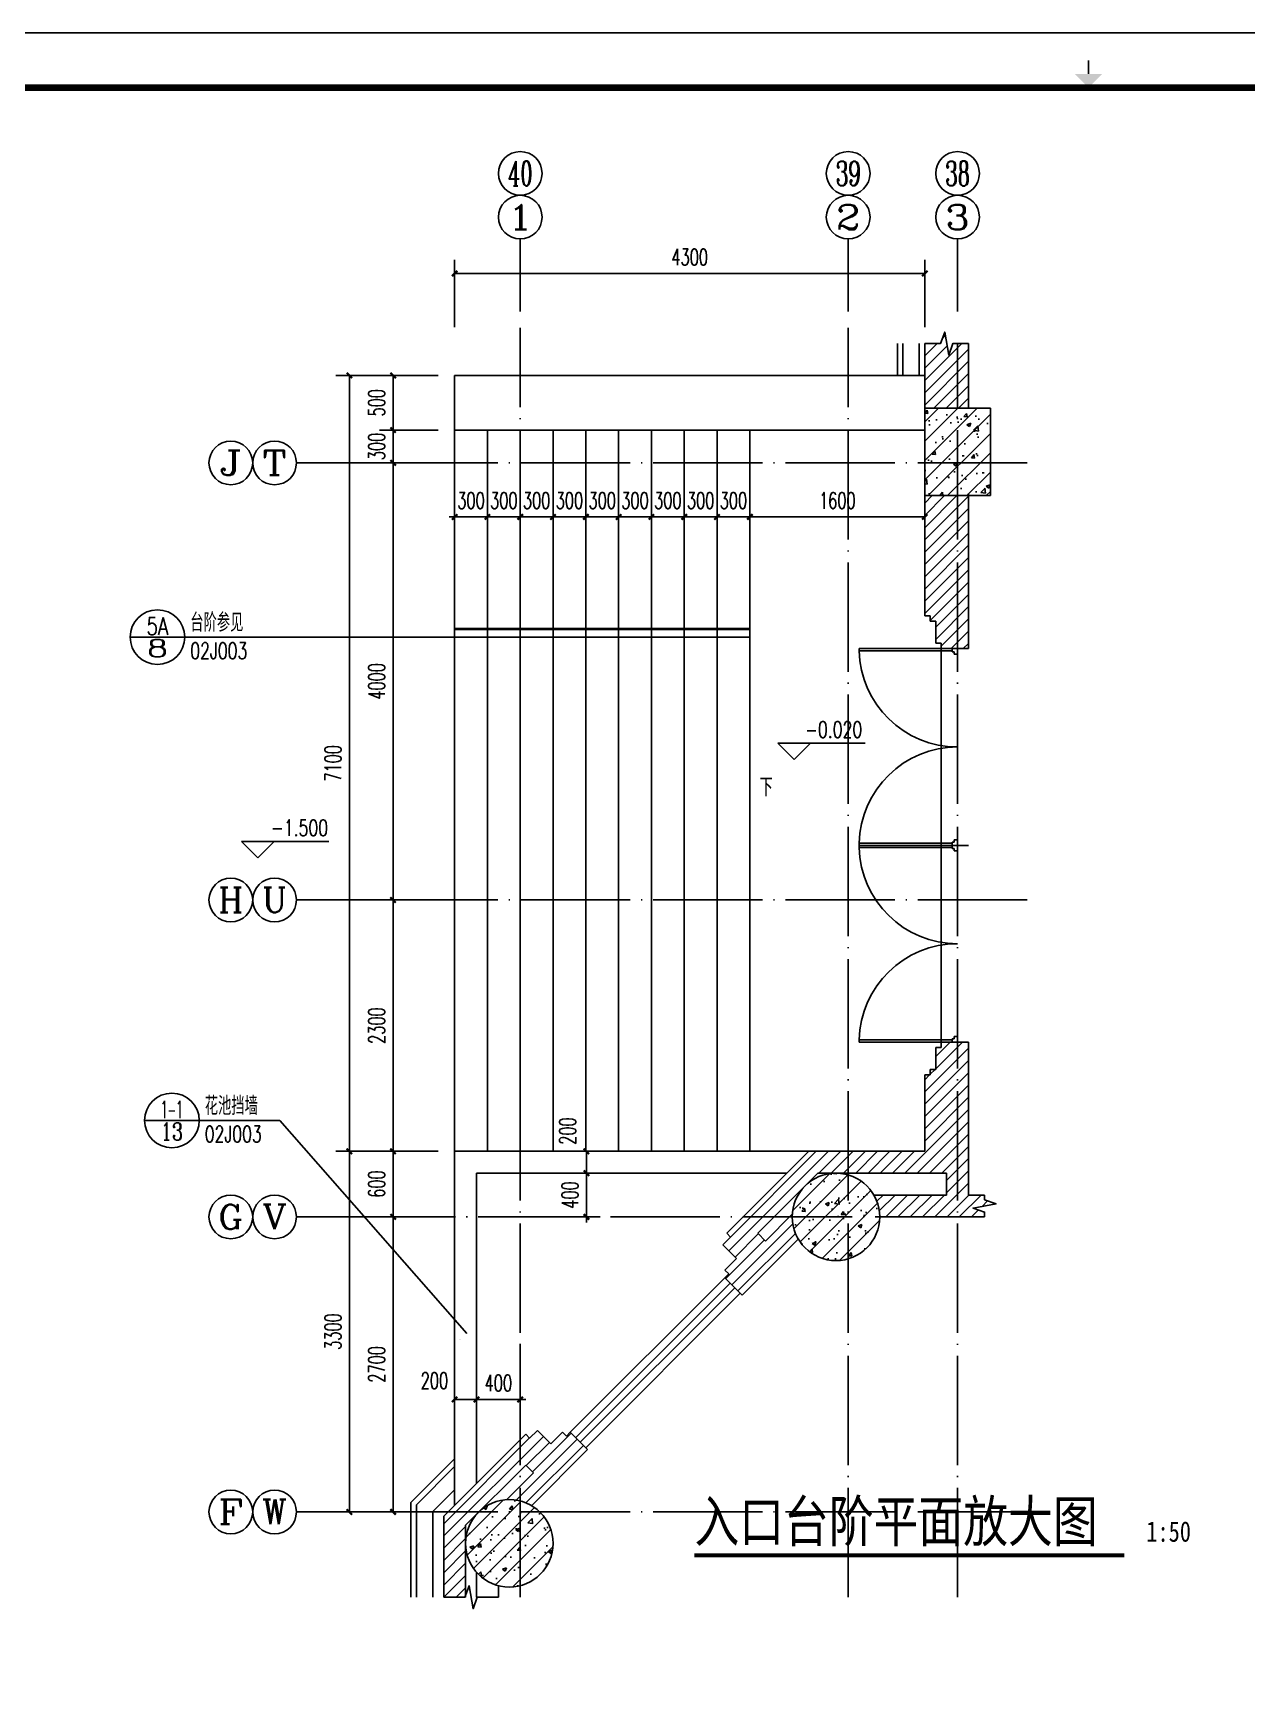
# Model space of a CAD drawing. Extents: x 307762 to 522490, y -326758 to -245675.
# Drawn here: x 337805 to 348908, y -309047 to -293947 of the extents above; entities that cross this region are included whole.
import ezdxf
from ezdxf.enums import TextEntityAlignment as Align

# ---------------------------------------------------------------- set-up
doc = ezdxf.new("R2010")
doc.units = 0
doc.header["$LTSCALE"] = 1000
doc.header["$MEASUREMENT"] = 0
doc.linetypes.add('DOTE', pattern=[2.42, 2, -0.2, 0.02, -0.2])
doc.layers.get('0').update_dxf_attribs({"linetype": 'CONTINUOUS'})
doc.layers.get('Defpoints').update_dxf_attribs({"color": 6, "linetype": 'CONTINUOUS'})
for name, color, linetype in [('A-墙线', 2, 'CONTINUOUS'), ('A-外包装修', 227, 'CONTINUOUS'), ('A-外窗', 145, 'CONTINUOUS'), ('A-门', 167, 'CONTINUOUS'), ('AXIS', 3, 'CONTINUOUS'), ('AXIS_TEXT', 7, 'CONTINUOUS'), ('COLUMN', 2, 'CONTINUOUS'), ('DIM_ELEV', 3, 'CONTINUOUS'), ('DIM_IDEN', 3, 'CONTINUOUS'), ('DIM_SYMB', 3, 'CONTINUOUS'), ('DOTE', 1, 'DOTE'), ('PUB_DIM', 3, 'CONTINUOUS'), ('PUB_HATCH', 250, 'CONTINUOUS'), ('PUB_TEXT', 7, 'CONTINUOUS'), ('STAIR', 4, 'CONTINUOUS'), ('图框', 85, 'CONTINUOUS')]:
    doc.layers.add(name, color=color, linetype=linetype)
doc.styles.add('_TCH_AXIS', font='COMPLEX', dxfattribs={"bigfont": 'GBCBIG'})
doc.styles.add('_TCH_DIM', font='SIMPLEX', dxfattribs={"bigfont": 'GBCBIG'})
doc.styles.add('_TCH_LABEL', font='COMPLEX', dxfattribs={"bigfont": 'GBCBIG'})
doc.styles.add('COMPLEX', font='COMPLEX')
doc.styles.add('DIM_FONT', font='SIMPLEX.shx', dxfattribs={"width": 0.65})
doc.styles.add('房间名称', font='simhei.ttf', dxfattribs={"width": 0.8})
doc.dimstyles.new('DIMN50', dxfattribs={"dimscale": 0.5, "dimtxt": 300, "dimasz": 100, "dimexe": 250, "dimexo": 300, "dimgap": 150, "dimtad": 1, "dimdec": 0, "dimzin": 0, "dimdsep": 46, "dimtxsty": 'DIM_FONT', "dimblk": 'ARCHTICK', "dimcen": 0.09, "dimclrt": 7, "dimazin": 2, "dimtfac": 1, "dimtdec": 0, "dimtix": 1, "dimtmove": 2, "dimatfit": 3, "dimfxl": 0, "dimtolj": 1, "dimtzin": 0, "dimarcsym": 0})
pattern_1 = [(45, (0, 0), (-88.388348, 88.388348), []), (50, (0, 0), (358.6301, -31.37607), [37.5, -412.5]), (355, (0, 0), (-69.37567, 376.09607), [30, -330]), (100.4514, (29.9, -2.6), (289.2547, 344.71977), [31.8701, -350.57106]), (46.1842, (0, 100), (533.62052, -82.7595), [56.25, -618.75]), (96.6356, (44.47, 93.1), (467.33135, 487.05894), [47.80514, -525.8565]), (351.1842, (0, 100), (467.331, 487.0593), [45, -495]), (21, (50, 75), (298.45353, -201.30945), [37.5, -412.5]), (326, (50, 75), (121.65767, 362.57502), [30, -330]), (71.4514, (74.87, 58.22), (420.11131, 161.26525), [31.8701, -350.57106]), (37.5, (0, 0), (6.079928, 166.446927), [0, -326, 0, -335, 0, -331.25]), (7.5, (0, 0), (131.53477, 197.205856), [0, -191, 0, -318.5, 0, -126.25]), (327.5, (-111.5, 0), (266.91122, -11.277436), [0, -125, 0, -390, 0, -517.5]), (317.5, (-161.5, 0), (291.59308, 50.05249), [0, -162.5, 0, -259, 0, -367.5])]

# ---------------------------------------------------------------- blocks, each defined once
blk = doc.blocks.new('m1800')
at = {"layer": 'A-墙线'}
for p, q in [((-900, -100), (-900, 100)), ((900, -100), (900, 100))]:
    blk.add_line(p, q, dxfattribs=at)
at = {"layer": 'A-门'}
for p, q in [((-900, 900), (-900, 0)), ((-900, 900), (-880, 900)), ((-880, 900), (-880, 50)), ((880, 900), (880, 50)), ((900, 900), (880, 900)), ((900, 900), (900, 0)), ((-900, 50), (-870, 50)), ((-900, 0), (-850, 0)), ((-870, 50), (-870, 30)), ((-870, 30), (-850, 30)), ((-850, 30), (-850, 0)), ((850, 30), (850, 0)), ((870, 30), (850, 30)), ((900, 0), (850, 0)), ((870, 50), (870, 30)), ((900, 50), (870, 50))]:
    blk.add_line(p, q, dxfattribs=at)
for centre, start, end in [((-900, 0), 0, 88.7267), ((900, 0), 91.2733, 180)]:
    blk.add_arc(centre, 900, start, end, dxfattribs=at)
blk = doc.blocks.new('TJAD_TK_A1')
at = {"layer": '图框'}
blk.add_line((1341.38, 950.45), (500.38, 950.45), dxfattribs=at)
at = {"layer": '图框', "const_width": 0.3}
blk.add_lwpolyline([(920.88, 942.95), (920.88, 945.45)], dxfattribs=at)
at = {"layer": '图框', "const_width": 1.2}
blk.add_lwpolyline([(1331.38, 940.45), (525.38, 940.45), (525.38, 366.45), (1331.38, 366.45)], close=True, dxfattribs=at)
at = {"layer": '图框'}
blk.add_solid([(918.38, 942.95), (923.38, 942.95), (920.88, 940.45)], dxfattribs=at)
blk = doc.blocks.new('_ArchTick')
at = {"color": 0, "linetype": 'ByBlock', "const_width": 0.4}
blk.add_lwpolyline([(-0.5, -0.5), (0.5, 0.5)], dxfattribs=at)
blk = doc.blocks.new('*D769')
at = {"layer": 'Defpoints', "color": 0}
for p in [(341920, -304381), (342866, -304381), (341920, -304781)]:
    blk.add_point(p, dxfattribs=at)
at = {"layer": 'PUB_DIM', "color": 0, "lineweight": -2}
for p, q in [((342070, -304381), (342991, -304381)), ((342866, -304381), (342866, -304331)), ((342866, -304781), (342866, -304381)), ((342070, -304781), (342991, -304781)), ((342866, -304781), (342866, -304831))]:
    blk.add_line(p, q, dxfattribs=at)
at = {"layer": 'PUB_DIM', "color": 0, "lineweight": -2, "xscale": 50, "yscale": 50, "zscale": 50}
for p, rotation in [((342866, -304381), 270), ((342866, -304781), 90)]:
    blk.add_blockref('_ArchTick', p, dxfattribs=dict(at, rotation=rotation))
at = {"layer": 'PUB_DIM', "color": 7, "insert": (342716, -304581), "char_height": 150, "attachment_point": 5, "rotation": 90, "style": 'DIM_FONT'}
blk.add_mtext('\\A1;400', dxfattribs=at)
blk = doc.blocks.new('*D770')
at = {"layer": 'Defpoints', "color": 0}
for p in [(341920, -304181), (342866, -304181), (341920, -304381)]:
    blk.add_point(p, dxfattribs=at)
at = {"layer": 'PUB_DIM', "color": 0, "lineweight": -2}
for p, q in [((342070, -304181), (342991, -304181)), ((342866, -304381), (342866, -304181)), ((342070, -304381), (342991, -304381))]:
    blk.add_line(p, q, dxfattribs=at)
at = {"layer": 'PUB_DIM', "color": 0, "lineweight": -2, "xscale": 50, "yscale": 50, "zscale": 50}
for p, rotation in [((342866, -304181), 90), ((342866, -304381), 270)]:
    blk.add_blockref('_ArchTick', p, dxfattribs=dict(at, rotation=rotation))
at = {"layer": 'PUB_DIM', "color": 7, "insert": (342694, -303996), "char_height": 150, "attachment_point": 5, "rotation": 90, "style": 'DIM_FONT'}
blk.add_mtext('\\A1;200', dxfattribs=at)
blk = doc.blocks.new('*D771')
at = {"layer": 'Defpoints', "color": 0}
for p in [(341861, -305801), (342261, -305801), (342261, -306452)]:
    blk.add_point(p, dxfattribs=at)
at = {"layer": 'PUB_DIM', "color": 0, "lineweight": -2}
for p, q in [((341861, -305951), (341861, -306577)), ((342261, -305951), (342261, -306577)), ((341861, -306452), (341811, -306452)), ((341861, -306452), (342261, -306452)), ((342261, -306452), (342311, -306452))]:
    blk.add_line(p, q, dxfattribs=at)
at = {"layer": 'PUB_DIM', "color": 0, "lineweight": -2, "xscale": 50, "yscale": 50, "zscale": 50}
blk.add_blockref('_ArchTick', (341861, -306452), dxfattribs=at)
at = {"layer": 'PUB_DIM', "color": 0, "lineweight": -2, "xscale": 50, "yscale": 50, "zscale": 50, "rotation": 180}
blk.add_blockref('_ArchTick', (342261, -306452), dxfattribs=at)
at = {"layer": 'PUB_DIM', "color": 7, "insert": (342061, -306302), "char_height": 150, "attachment_point": 5, "style": 'DIM_FONT'}
blk.add_mtext('\\A1;400', dxfattribs=at)
blk = doc.blocks.new('*D772')
at = {"layer": 'Defpoints', "color": 0}
for p in [(341661, -305801), (341861, -305801), (341861, -306452)]:
    blk.add_point(p, dxfattribs=at)
at = {"layer": 'PUB_DIM', "color": 0, "lineweight": -2}
for p, q in [((341661, -305951), (341661, -306577)), ((341861, -305951), (341861, -306577)), ((341661, -306452), (341861, -306452))]:
    blk.add_line(p, q, dxfattribs=at)
at = {"layer": 'PUB_DIM', "color": 0, "lineweight": -2, "xscale": 50, "yscale": 50, "zscale": 50, "rotation": 180}
blk.add_blockref('_ArchTick', (341661, -306452), dxfattribs=at)
at = {"layer": 'PUB_DIM', "color": 0, "lineweight": -2, "xscale": 50, "yscale": 50, "zscale": 50}
blk.add_blockref('_ArchTick', (341861, -306452), dxfattribs=at)
at = {"layer": 'PUB_DIM', "color": 7, "insert": (341476, -306280), "char_height": 150, "attachment_point": 5, "style": 'DIM_FONT'}
blk.add_mtext('\\A1;200', dxfattribs=at)
blk = doc.blocks.new('*D773')
at = {"layer": 'AXIS', "color": 0, "lineweight": -2}
for p, q in [((341111, -304181), (340573, -304181)), ((340698, -307481), (340698, -304181)), ((341111, -307481), (340573, -307481))]:
    blk.add_line(p, q, dxfattribs=at)
at = {"layer": 'Defpoints', "color": 0}
for p in [(340698, -304181), (341261, -304181), (341261, -307481)]:
    blk.add_point(p, dxfattribs=at)
at = {"layer": 'AXIS', "color": 0, "lineweight": -2, "xscale": 50, "yscale": 50, "zscale": 50}
for p, rotation in [((340698, -304181), 90), ((340698, -307481), 270)]:
    blk.add_blockref('_ArchTick', p, dxfattribs=dict(at, rotation=rotation))
at = {"layer": 'AXIS', "color": 7, "insert": (340548, -305831), "char_height": 150, "attachment_point": 5, "rotation": 90, "style": 'DIM_FONT'}
blk.add_mtext('\\A1;3300', dxfattribs=at)
blk = doc.blocks.new('*D774')
at = {"layer": 'AXIS', "color": 0, "lineweight": -2}
for p, q in [((341111, -297081), (340573, -297081)), ((340698, -304181), (340698, -297081)), ((341111, -304181), (340573, -304181))]:
    blk.add_line(p, q, dxfattribs=at)
at = {"layer": 'Defpoints', "color": 0}
for p in [(340698, -297081), (341261, -297081), (341261, -304181)]:
    blk.add_point(p, dxfattribs=at)
at = {"layer": 'AXIS', "color": 0, "lineweight": -2, "xscale": 50, "yscale": 50, "zscale": 50}
for p, rotation in [((340698, -297081), 90), ((340698, -304181), 270)]:
    blk.add_blockref('_ArchTick', p, dxfattribs=dict(at, rotation=rotation))
at = {"layer": 'AXIS', "color": 7, "insert": (340548, -300631), "char_height": 150, "attachment_point": 5, "rotation": 90, "style": 'DIM_FONT'}
blk.add_mtext('\\A1;7100', dxfattribs=at)
blk = doc.blocks.new('*D775')
at = {"layer": 'Defpoints', "color": 0}
for p in [(344361, -297581), (345961, -297581), (345961, -298376)]:
    blk.add_point(p, dxfattribs=at)
at = {"layer": 'PUB_DIM', "color": 0, "lineweight": -2}
for p, q in [((344361, -297731), (344361, -298501)), ((345961, -297731), (345961, -298501)), ((344361, -298376), (345961, -298376))]:
    blk.add_line(p, q, dxfattribs=at)
at = {"layer": 'PUB_DIM', "color": 0, "lineweight": -2, "xscale": 50, "yscale": 50, "zscale": 50, "rotation": 180}
blk.add_blockref('_ArchTick', (344361, -298376), dxfattribs=at)
at = {"layer": 'PUB_DIM', "color": 0, "lineweight": -2, "xscale": 50, "yscale": 50, "zscale": 50}
blk.add_blockref('_ArchTick', (345961, -298376), dxfattribs=at)
at = {"layer": 'PUB_DIM', "color": 7, "insert": (345161, -298226), "char_height": 150, "attachment_point": 5, "style": 'DIM_FONT'}
blk.add_mtext('\\A1;1600', dxfattribs=at)
blk = doc.blocks.new('*D776')
at = {"layer": 'Defpoints', "color": 0}
for p in [(344061, -297581), (344361, -297581), (344361, -298376)]:
    blk.add_point(p, dxfattribs=at)
at = {"layer": 'PUB_DIM', "color": 0, "lineweight": -2}
for p, q in [((344061, -297731), (344061, -298501)), ((344361, -297731), (344361, -298501)), ((344061, -298376), (344011, -298376)), ((344061, -298376), (344361, -298376)), ((344361, -298376), (344411, -298376))]:
    blk.add_line(p, q, dxfattribs=at)
at = {"layer": 'PUB_DIM', "color": 0, "lineweight": -2, "xscale": 50, "yscale": 50, "zscale": 50}
blk.add_blockref('_ArchTick', (344061, -298376), dxfattribs=at)
at = {"layer": 'PUB_DIM', "color": 0, "lineweight": -2, "xscale": 50, "yscale": 50, "zscale": 50, "rotation": 180}
blk.add_blockref('_ArchTick', (344361, -298376), dxfattribs=at)
at = {"layer": 'PUB_DIM', "color": 7, "insert": (344211, -298226), "char_height": 150, "attachment_point": 5, "style": 'DIM_FONT'}
blk.add_mtext('\\A1;300', dxfattribs=at)
blk = doc.blocks.new('*D777')
at = {"layer": 'Defpoints', "color": 0}
for p in [(343761, -297581), (344061, -297581), (344061, -298376)]:
    blk.add_point(p, dxfattribs=at)
at = {"layer": 'PUB_DIM', "color": 0, "lineweight": -2}
for p, q in [((343761, -297731), (343761, -298501)), ((344061, -297731), (344061, -298501)), ((343761, -298376), (343711, -298376)), ((343761, -298376), (344061, -298376)), ((344061, -298376), (344111, -298376))]:
    blk.add_line(p, q, dxfattribs=at)
at = {"layer": 'PUB_DIM', "color": 0, "lineweight": -2, "xscale": 50, "yscale": 50, "zscale": 50}
blk.add_blockref('_ArchTick', (343761, -298376), dxfattribs=at)
at = {"layer": 'PUB_DIM', "color": 0, "lineweight": -2, "xscale": 50, "yscale": 50, "zscale": 50, "rotation": 180}
blk.add_blockref('_ArchTick', (344061, -298376), dxfattribs=at)
at = {"layer": 'PUB_DIM', "color": 7, "insert": (343911, -298226), "char_height": 150, "attachment_point": 5, "style": 'DIM_FONT'}
blk.add_mtext('\\A1;300', dxfattribs=at)
blk = doc.blocks.new('*D778')
at = {"layer": 'Defpoints', "color": 0}
for p in [(343461, -297581), (343761, -297581), (343761, -298376)]:
    blk.add_point(p, dxfattribs=at)
at = {"layer": 'PUB_DIM', "color": 0, "lineweight": -2}
for p, q in [((343461, -297731), (343461, -298501)), ((343761, -297731), (343761, -298501)), ((343461, -298376), (343411, -298376)), ((343461, -298376), (343761, -298376)), ((343761, -298376), (343811, -298376))]:
    blk.add_line(p, q, dxfattribs=at)
at = {"layer": 'PUB_DIM', "color": 0, "lineweight": -2, "xscale": 50, "yscale": 50, "zscale": 50}
blk.add_blockref('_ArchTick', (343461, -298376), dxfattribs=at)
at = {"layer": 'PUB_DIM', "color": 0, "lineweight": -2, "xscale": 50, "yscale": 50, "zscale": 50, "rotation": 180}
blk.add_blockref('_ArchTick', (343761, -298376), dxfattribs=at)
at = {"layer": 'PUB_DIM', "color": 7, "insert": (343611, -298226), "char_height": 150, "attachment_point": 5, "style": 'DIM_FONT'}
blk.add_mtext('\\A1;300', dxfattribs=at)
blk = doc.blocks.new('*D779')
at = {"layer": 'Defpoints', "color": 0}
for p in [(343161, -297581), (343461, -297581), (343461, -298376)]:
    blk.add_point(p, dxfattribs=at)
at = {"layer": 'PUB_DIM', "color": 0, "lineweight": -2}
for p, q in [((343161, -297731), (343161, -298501)), ((343461, -297731), (343461, -298501)), ((343161, -298376), (343111, -298376)), ((343161, -298376), (343461, -298376)), ((343461, -298376), (343511, -298376))]:
    blk.add_line(p, q, dxfattribs=at)
at = {"layer": 'PUB_DIM', "color": 0, "lineweight": -2, "xscale": 50, "yscale": 50, "zscale": 50}
blk.add_blockref('_ArchTick', (343161, -298376), dxfattribs=at)
at = {"layer": 'PUB_DIM', "color": 0, "lineweight": -2, "xscale": 50, "yscale": 50, "zscale": 50, "rotation": 180}
blk.add_blockref('_ArchTick', (343461, -298376), dxfattribs=at)
at = {"layer": 'PUB_DIM', "color": 7, "insert": (343311, -298226), "char_height": 150, "attachment_point": 5, "style": 'DIM_FONT'}
blk.add_mtext('\\A1;300', dxfattribs=at)
blk = doc.blocks.new('*D780')
at = {"layer": 'Defpoints', "color": 0}
for p in [(342861, -297581), (343161, -297581), (343161, -298376)]:
    blk.add_point(p, dxfattribs=at)
at = {"layer": 'PUB_DIM', "color": 0, "lineweight": -2}
for p, q in [((342861, -297731), (342861, -298501)), ((343161, -297731), (343161, -298501)), ((342861, -298376), (342811, -298376)), ((342861, -298376), (343161, -298376)), ((343161, -298376), (343211, -298376))]:
    blk.add_line(p, q, dxfattribs=at)
at = {"layer": 'PUB_DIM', "color": 0, "lineweight": -2, "xscale": 50, "yscale": 50, "zscale": 50}
blk.add_blockref('_ArchTick', (342861, -298376), dxfattribs=at)
at = {"layer": 'PUB_DIM', "color": 0, "lineweight": -2, "xscale": 50, "yscale": 50, "zscale": 50, "rotation": 180}
blk.add_blockref('_ArchTick', (343161, -298376), dxfattribs=at)
at = {"layer": 'PUB_DIM', "color": 7, "insert": (343011, -298226), "char_height": 150, "attachment_point": 5, "style": 'DIM_FONT'}
blk.add_mtext('\\A1;300', dxfattribs=at)
blk = doc.blocks.new('*D781')
at = {"layer": 'Defpoints', "color": 0}
for p in [(342561, -297581), (342861, -297581), (342861, -298376)]:
    blk.add_point(p, dxfattribs=at)
at = {"layer": 'PUB_DIM', "color": 0, "lineweight": -2}
for p, q in [((342561, -297731), (342561, -298501)), ((342861, -297731), (342861, -298501)), ((342561, -298376), (342511, -298376)), ((342561, -298376), (342861, -298376)), ((342861, -298376), (342911, -298376))]:
    blk.add_line(p, q, dxfattribs=at)
at = {"layer": 'PUB_DIM', "color": 0, "lineweight": -2, "xscale": 50, "yscale": 50, "zscale": 50}
blk.add_blockref('_ArchTick', (342561, -298376), dxfattribs=at)
at = {"layer": 'PUB_DIM', "color": 0, "lineweight": -2, "xscale": 50, "yscale": 50, "zscale": 50, "rotation": 180}
blk.add_blockref('_ArchTick', (342861, -298376), dxfattribs=at)
at = {"layer": 'PUB_DIM', "color": 7, "insert": (342711, -298226), "char_height": 150, "attachment_point": 5, "style": 'DIM_FONT'}
blk.add_mtext('\\A1;300', dxfattribs=at)
blk = doc.blocks.new('*D782')
at = {"layer": 'Defpoints', "color": 0}
for p in [(342261, -297581), (342561, -297581), (342561, -298376)]:
    blk.add_point(p, dxfattribs=at)
at = {"layer": 'PUB_DIM', "color": 0, "lineweight": -2}
for p, q in [((342261, -297731), (342261, -298501)), ((342561, -297731), (342561, -298501)), ((342261, -298376), (342211, -298376)), ((342261, -298376), (342561, -298376)), ((342561, -298376), (342611, -298376))]:
    blk.add_line(p, q, dxfattribs=at)
at = {"layer": 'PUB_DIM', "color": 0, "lineweight": -2, "xscale": 50, "yscale": 50, "zscale": 50}
blk.add_blockref('_ArchTick', (342261, -298376), dxfattribs=at)
at = {"layer": 'PUB_DIM', "color": 0, "lineweight": -2, "xscale": 50, "yscale": 50, "zscale": 50, "rotation": 180}
blk.add_blockref('_ArchTick', (342561, -298376), dxfattribs=at)
at = {"layer": 'PUB_DIM', "color": 7, "insert": (342411, -298226), "char_height": 150, "attachment_point": 5, "style": 'DIM_FONT'}
blk.add_mtext('\\A1;300', dxfattribs=at)
blk = doc.blocks.new('*D783')
at = {"layer": 'Defpoints', "color": 0}
for p in [(341961, -297581), (342261, -297581), (342261, -298376)]:
    blk.add_point(p, dxfattribs=at)
at = {"layer": 'PUB_DIM', "color": 0, "lineweight": -2}
for p, q in [((341961, -297731), (341961, -298501)), ((342261, -297731), (342261, -298501)), ((341961, -298376), (341911, -298376)), ((341961, -298376), (342261, -298376)), ((342261, -298376), (342311, -298376))]:
    blk.add_line(p, q, dxfattribs=at)
at = {"layer": 'PUB_DIM', "color": 0, "lineweight": -2, "xscale": 50, "yscale": 50, "zscale": 50}
blk.add_blockref('_ArchTick', (341961, -298376), dxfattribs=at)
at = {"layer": 'PUB_DIM', "color": 0, "lineweight": -2, "xscale": 50, "yscale": 50, "zscale": 50, "rotation": 180}
blk.add_blockref('_ArchTick', (342261, -298376), dxfattribs=at)
at = {"layer": 'PUB_DIM', "color": 7, "insert": (342111, -298226), "char_height": 150, "attachment_point": 5, "style": 'DIM_FONT'}
blk.add_mtext('\\A1;300', dxfattribs=at)
blk = doc.blocks.new('*D784')
at = {"layer": 'Defpoints', "color": 0}
for p in [(341661, -297581), (341961, -297581), (341961, -298376)]:
    blk.add_point(p, dxfattribs=at)
at = {"layer": 'PUB_DIM', "color": 0, "lineweight": -2}
for p, q in [((341661, -297731), (341661, -298501)), ((341961, -297731), (341961, -298501)), ((341661, -298376), (341611, -298376)), ((341661, -298376), (341961, -298376)), ((341961, -298376), (342011, -298376))]:
    blk.add_line(p, q, dxfattribs=at)
at = {"layer": 'PUB_DIM', "color": 0, "lineweight": -2, "xscale": 50, "yscale": 50, "zscale": 50}
blk.add_blockref('_ArchTick', (341661, -298376), dxfattribs=at)
at = {"layer": 'PUB_DIM', "color": 0, "lineweight": -2, "xscale": 50, "yscale": 50, "zscale": 50, "rotation": 180}
blk.add_blockref('_ArchTick', (341961, -298376), dxfattribs=at)
at = {"layer": 'PUB_DIM', "color": 7, "insert": (341811, -298226), "char_height": 150, "attachment_point": 5, "style": 'DIM_FONT'}
blk.add_mtext('\\A1;300', dxfattribs=at)
blk = doc.blocks.new('*D792')
at = {"layer": 'AXIS', "color": 0, "lineweight": -2}
for p, q in [((341661, -296639), (341661, -296023)), ((345961, -296639), (345961, -296023)), ((341661, -296148), (345961, -296148))]:
    blk.add_line(p, q, dxfattribs=at)
at = {"layer": 'Defpoints', "color": 0}
for p in [(345961, -296148), (341661, -296789), (345961, -296789)]:
    blk.add_point(p, dxfattribs=at)
at = {"layer": 'AXIS', "color": 0, "lineweight": -2, "xscale": 50, "yscale": 50, "zscale": 50, "rotation": 180}
blk.add_blockref('_ArchTick', (341661, -296148), dxfattribs=at)
at = {"layer": 'AXIS', "color": 0, "lineweight": -2, "xscale": 50, "yscale": 50, "zscale": 50}
blk.add_blockref('_ArchTick', (345961, -296148), dxfattribs=at)
at = {"layer": 'AXIS', "color": 7, "insert": (343811, -295998), "char_height": 150, "attachment_point": 5, "style": 'DIM_FONT'}
blk.add_mtext('\\A1;4300', dxfattribs=at)
blk = doc.blocks.new('*D911')
at = {"layer": 'AXIS', "color": 0, "lineweight": -2}
for p, q in [((341511, -304781), (340973, -304781)), ((341098, -307481), (341098, -304781)), ((341511, -307481), (340973, -307481))]:
    blk.add_line(p, q, dxfattribs=at)
at = {"layer": 'Defpoints', "color": 0}
for p in [(341098, -304781), (341661, -304781), (341661, -307481)]:
    blk.add_point(p, dxfattribs=at)
at = {"layer": 'AXIS', "color": 0, "lineweight": -2, "xscale": 50, "yscale": 50, "zscale": 50}
for p, rotation in [((341098, -304781), 90), ((341098, -307481), 270)]:
    blk.add_blockref('_ArchTick', p, dxfattribs=dict(at, rotation=rotation))
at = {"layer": 'AXIS', "color": 7, "insert": (340948, -306131), "char_height": 150, "attachment_point": 5, "rotation": 90, "style": 'DIM_FONT'}
blk.add_mtext('\\A1;2700', dxfattribs=at)
blk = doc.blocks.new('*D912')
at = {"layer": 'AXIS', "color": 0, "lineweight": -2}
for p, q in [((341511, -304181), (340973, -304181)), ((341098, -304781), (341098, -304181)), ((341511, -304781), (340973, -304781))]:
    blk.add_line(p, q, dxfattribs=at)
at = {"layer": 'Defpoints', "color": 0}
for p in [(341098, -304181), (341661, -304181), (341661, -304781)]:
    blk.add_point(p, dxfattribs=at)
at = {"layer": 'AXIS', "color": 0, "lineweight": -2, "xscale": 50, "yscale": 50, "zscale": 50}
for p, rotation in [((341098, -304181), 90), ((341098, -304781), 270)]:
    blk.add_blockref('_ArchTick', p, dxfattribs=dict(at, rotation=rotation))
at = {"layer": 'AXIS', "color": 7, "insert": (340948, -304481), "char_height": 150, "attachment_point": 5, "rotation": 90, "style": 'DIM_FONT'}
blk.add_mtext('\\A1;600', dxfattribs=at)
blk = doc.blocks.new('*D913')
at = {"layer": 'AXIS', "color": 0, "lineweight": -2}
for p, q in [((341511, -301881), (340973, -301881)), ((341098, -304181), (341098, -301881)), ((341511, -304181), (340973, -304181))]:
    blk.add_line(p, q, dxfattribs=at)
at = {"layer": 'Defpoints', "color": 0}
for p in [(341098, -301881), (341661, -301881), (341661, -304181)]:
    blk.add_point(p, dxfattribs=at)
at = {"layer": 'AXIS', "color": 0, "lineweight": -2, "xscale": 50, "yscale": 50, "zscale": 50}
for p, rotation in [((341098, -301881), 90), ((341098, -304181), 270)]:
    blk.add_blockref('_ArchTick', p, dxfattribs=dict(at, rotation=rotation))
at = {"layer": 'AXIS', "color": 7, "insert": (340948, -303031), "char_height": 150, "attachment_point": 5, "rotation": 90, "style": 'DIM_FONT'}
blk.add_mtext('\\A1;2300', dxfattribs=at)
blk = doc.blocks.new('*D914')
at = {"layer": 'AXIS', "color": 0, "lineweight": -2}
for p, q in [((341511, -297881), (340973, -297881)), ((341098, -301881), (341098, -297881)), ((341511, -301881), (340973, -301881))]:
    blk.add_line(p, q, dxfattribs=at)
at = {"layer": 'Defpoints', "color": 0}
for p in [(341098, -297881), (341661, -297881), (341661, -301881)]:
    blk.add_point(p, dxfattribs=at)
at = {"layer": 'AXIS', "color": 0, "lineweight": -2, "xscale": 50, "yscale": 50, "zscale": 50}
for p, rotation in [((341098, -297881), 90), ((341098, -301881), 270)]:
    blk.add_blockref('_ArchTick', p, dxfattribs=dict(at, rotation=rotation))
at = {"layer": 'AXIS', "color": 7, "insert": (340948, -299881), "char_height": 150, "attachment_point": 5, "rotation": 90, "style": 'DIM_FONT'}
blk.add_mtext('\\A1;4000', dxfattribs=at)
blk = doc.blocks.new('*D915')
at = {"layer": 'AXIS', "color": 0, "lineweight": -2}
for p, q in [((341511, -297581), (340973, -297581)), ((341098, -297581), (341098, -297531)), ((341098, -297881), (341098, -297581)), ((341511, -297881), (340973, -297881)), ((341098, -297881), (341098, -297931))]:
    blk.add_line(p, q, dxfattribs=at)
at = {"layer": 'Defpoints', "color": 0}
for p in [(341098, -297581), (341661, -297581), (341661, -297881)]:
    blk.add_point(p, dxfattribs=at)
at = {"layer": 'AXIS', "color": 0, "lineweight": -2, "xscale": 50, "yscale": 50, "zscale": 50}
for p, rotation in [((341098, -297581), 270), ((341098, -297881), 90)]:
    blk.add_blockref('_ArchTick', p, dxfattribs=dict(at, rotation=rotation))
at = {"layer": 'AXIS', "color": 7, "insert": (340948, -297731), "char_height": 150, "attachment_point": 5, "rotation": 90, "style": 'DIM_FONT'}
blk.add_mtext('\\A1;300', dxfattribs=at)
blk = doc.blocks.new('*D916')
at = {"layer": 'AXIS', "color": 0, "lineweight": -2}
for p, q in [((341511, -297081), (340973, -297081)), ((341098, -297581), (341098, -297081)), ((341511, -297581), (340973, -297581))]:
    blk.add_line(p, q, dxfattribs=at)
at = {"layer": 'Defpoints', "color": 0}
for p in [(341098, -297081), (341661, -297081), (341661, -297581)]:
    blk.add_point(p, dxfattribs=at)
at = {"layer": 'AXIS', "color": 0, "lineweight": -2, "xscale": 50, "yscale": 50, "zscale": 50}
for p, rotation in [((341098, -297081), 90), ((341098, -297581), 270)]:
    blk.add_blockref('_ArchTick', p, dxfattribs=dict(at, rotation=rotation))
at = {"layer": 'AXIS', "color": 7, "insert": (340948, -297331), "char_height": 150, "attachment_point": 5, "rotation": 90, "style": 'DIM_FONT'}
blk.add_mtext('\\A1;500', dxfattribs=at)
blk = doc.blocks.new('_AXISO')
blk.add_circle((0, 0), 0.5)
at = {"layer": 'AXIS_TEXT', "style": 'COMPLEX', "width": 1.041667}
blk.add_attdef('A', text='', height=0.56, dxfattribs=at).set_placement((-0.25, -0.28), (0.25, -0.28), align=Align.FIT)

msp = doc.modelspace()

# ---------------------------------------------------------------- hatches: boundary and pattern name
at = {"layer": 'PUB_HATCH'}
h = msp.add_hatch(dxfattribs=at)
h.set_pattern_fill('ANSI31', color=256, scale=50, style=0)
h.set_pattern_definition([(45, (341561.23, -308262.085), (-56.1266, 56.1266), [])])
h.paths.add_polyline_path([(346361, -296789.2), (346217.3, -296789.2), (346180, -296894.2), (346143, -296684.2), (346104.8, -296789.2), (345961, -296789.2), (345961, -297381.1), (346361, -297381.1)])
h.paths.add_polyline_path([(346361, -298181.1), (345961, -298181.1), (345961, -299281.1), (346011, -299281.1), (346011, -299331.1), (346061, -299331.1), (346061, -299531.1), (346111, -299531.1), (346111, -299581.1), (346361, -299581.1)])
h.paths.add_polyline_path([(346361, -303181.1), (346111, -303181.1), (346111, -303231.1), (346061, -303231.1), (346061, -303431.1), (346011, -303431.1), (346011, -303481.1), (345961, -303481.1), (345961, -304181.1), (344900.2, -304181.1), (344150, -304931.4), (344185.3, -304966.7), (344114.6, -305037.4), (344238.3, -305161.2), (344132.3, -305267.3), (344167.6, -305302.6), (344132.3, -305338), (344291.4, -305497.1), (344804.2, -304984.3, -0.1339725), (344748.7, -304781.1, -0.0156673), (344749.5, -304756.1), (344503.5, -305002.1), (344432.8, -304931.4), (344983.1, -304381.1), (346161, -304381.1), (346161, -304581.1), (345495.1, -304581.1, -0.1316522), (345548.7, -304781.1), (346507.5, -304781.1), (346507.5, -304737.4), (346402.5, -304700.1), (346612.5, -304663.1), (346507.5, -304624.9), (346507.5, -304581.1), (346361, -304581.1)])
h.paths.add_polyline_path([(342877.2, -306911.3), (342718.1, -306752.2), (342682.7, -306787.5), (342647.4, -306752.2), (342541.3, -306858.2), (342417.5, -306734.5), (342346.8, -306805.2), (342311.5, -306769.9), (341561.2, -307520.1), (341561.2, -308262.1), (341755, -308262.1), (341761.2, -308244.9), (341761.2, -307602.9), (342311.5, -307052.7), (342382.2, -307123.4), (342136.2, -307369.4, -0.0156673), (342161.2, -307368.6, -0.1339725), (342364.4, -307424.1)])
h = msp.add_hatch(dxfattribs=at)
h.set_pattern_fill('钢筋混凝土', color=256, scale=50, style=0)
h.set_pattern_definition(pattern_1)
h.paths.add_polyline_path([(346561, -297381.1), (345961, -297381.1), (345961, -298181.1), (346561, -298181.1)])
h = msp.add_hatch(dxfattribs=at)
h.set_pattern_fill('钢筋混凝土', color=256, scale=50, style=0)
h.set_pattern_definition(pattern_1)
h.paths.add_polyline_path([(345548.7, -304781.1, 1), (344748.7, -304781.1, 1)])
h = msp.add_hatch(dxfattribs=at)
h.set_pattern_fill('钢筋混凝土', color=256, scale=50, style=0)
h.set_pattern_definition(pattern_1)
h.paths.add_polyline_path([(342161.2, -308168.6, 1), (342161.2, -307368.6, 1)])

# ---------------------------------------------------------------- linework, layer by layer
at = {"layer": 'A-墙线'}
for p, q in [((345961, -297381.1), (345961, -296789.2)), ((346361, -297381.1), (346361, -296789.2)), ((345961, -299281.1), (345961, -298181.1)), ((346361, -299581.1), (346361, -298181.1)), ((345961, -299281.1), (346011, -299281.1)), ((346011, -299281.1), (346011, -299331.1)), ((346011, -299331.1), (346061, -299331.1)), ((346061, -299331.1), (346061, -299531.1)), ((346061, -299531.1), (346111, -299531.1)), ((346111, -299531.1), (346111, -299581.1)), ((346111, -299581.1), (346361, -299581.1)), ((346111, -303231.1), (346111, -303181.1)), ((346111, -303181.1), (346361, -303181.1)), ((346361, -304581.1), (346361, -303181.1)), ((346061, -303231.1), (346111, -303231.1)), ((346061, -303431.1), (346061, -303231.1)), ((345961, -304181.1), (345961, -303481.1)), ((345961, -303481.1), (346011, -303481.1)), ((346011, -303431.1), (346061, -303431.1)), ((346011, -303481.1), (346011, -303431.1)), ((344900.2, -304181.1), (344150, -304931.4)), ((344900.2, -304181.1), (345961, -304181.1)), ((344983.1, -304381.1), (344432.8, -304931.4)), ((344983.1, -304381.1), (346161, -304381.1)), ((346161, -304581.1), (346161, -304381.1)), ((346161, -304581.1), (345495.1, -304581.1)), ((346361, -304581.1), (346507.5, -304581.1)), ((344749.5, -304756.1), (344503.5, -305002.1)), ((346507.5, -304781.1), (345548.5, -304781.1)), ((344185.3, -304966.7), (344114.6, -305037.4)), ((344150, -304931.4), (344185.3, -304966.7)), ((344804.2, -304984.3), (344291.4, -305497.1)), ((344432.8, -304931.4), (344503.5, -305002.1)), ((344114.6, -305037.4), (344238.3, -305161.2)), ((344238.3, -305161.2), (344132.3, -305267.3)), ((344132.3, -305267.3), (344167.6, -305302.6)), ((344167.6, -305302.6), (344132.3, -305338)), ((344132.3, -305338), (344291.4, -305497.1)), ((341561.2, -307520.1), (342311.5, -306769.9)), ((342311.5, -306769.9), (342346.8, -306805.2)), ((342346.8, -306805.2), (342417.5, -306734.5)), ((342417.5, -306734.5), (342541.3, -306858.2)), ((342541.3, -306858.2), (342647.4, -306752.2)), ((342647.4, -306752.2), (342682.7, -306787.5)), ((342682.7, -306787.5), (342718.1, -306752.2)), ((342718.1, -306752.2), (342877.2, -306911.3)), ((342364.4, -307424.1), (342877.2, -306911.3)), ((341761.2, -307602.9), (342311.5, -307052.7)), ((342136.2, -307369.4), (342382.2, -307123.4)), ((342311.5, -307052.7), (342382.2, -307123.4)), ((341561.2, -307520.1), (341561.2, -308262.1)), ((341761.2, -307602.9), (341761.2, -308262.1)), ((341861.2, -308033.2), (341861.2, -308262.1)), ((342061.2, -308155.9), (342061.2, -308262.1))]:
    msp.add_line(p, q, dxfattribs=at)
at = {"layer": 'A-外包装修'}
for p, q in [((345711, -297081.1), (345711, -296789.2)), ((345761, -297081.1), (345761, -296789.2)), ((345911, -297081.1), (345911, -296789.2))]:
    msp.add_line(p, q, dxfattribs=at)
for points in [[(341661, -306996.1), (341261.2, -307395.8), (341261.2, -308262.1)], [(341661, -307066.8), (341311.2, -307416.6), (341311.2, -308262.1)], [(341661, -307278.9), (341461.2, -307478.7), (341461.2, -308262.1)]]:
    msp.add_lwpolyline(points, dxfattribs=at)
at = {"layer": 'A-外窗'}
for p, q in [((342718.1, -306752.2), (344132.3, -305338)), ((342767.6, -306801.7), (344181.8, -305387.5)), ((342810, -306844.1), (344224.2, -305429.9)), ((342859.5, -306893.6), (344273.7, -305479.4))]:
    msp.add_line(p, q, dxfattribs=at)
at = {"layer": 'A-门'}
msp.add_line((346111, -299581.1), (346111, -303181.1), dxfattribs=at)
at = {"layer": 'AXIS'}
for p, q in [((342261, -295432.3), (342261, -295432.3)), ((345260.6, -295432.3), (345260.6, -295432.3)), ((346261, -295432.3), (346261, -295432.3)), ((342261, -296494.6), (342261, -295832.3)), ((345260.6, -296494.6), (345260.6, -295832.3)), ((346261, -296494.6), (346261, -295832.3)), ((339813.8, -297881.1), (339813.8, -297881.1)), ((341511, -297881.1), (340213.8, -297881.1)), ((339813.8, -301881.1), (339813.8, -301881.1)), ((341511, -301881.1), (340213.8, -301881.1)), ((339813.8, -304781.1), (339813.8, -304781.1)), ((341511, -304781.1), (340213.8, -304781.1)), ((339813.8, -307481.1), (339813.8, -307481.1)), ((341511, -307481.1), (340213.8, -307481.1))]:
    msp.add_line(p, q, dxfattribs=at)
at = {"layer": 'COLUMN'}
for p, q in [((346561, -297381.1), (345961, -297381.1)), ((345961, -297381.1), (345961, -298181.1)), ((346561, -298181.1), (346561, -297381.1)), ((345961, -298181.1), (346561, -298181.1))]:
    msp.add_line(p, q, dxfattribs=at)
for centre, start, end in [((345148.7, -304781.1), 0, 180), ((345148.7, -304781.1), 180, 0), ((342161.2, -307768.6), 90, 270), ((342161.2, -307768.6), 270, 90)]:
    msp.add_arc(centre, 400, start, end, dxfattribs=at)
at = {"layer": 'DIM_ELEV'}
for p, q in [((344766.9, -300596.3), (344616.9, -300446.3)), ((344616.9, -300446.3), (345416.9, -300446.3)), ((344766.9, -300596.3), (344916.9, -300446.3)), ((339861.5, -301495.2), (339711.5, -301345.2)), ((339711.5, -301345.2), (340511.5, -301345.2)), ((339861.5, -301495.2), (340011.5, -301345.2))]:
    msp.add_line(p, q, dxfattribs=at)
at = {"layer": 'DIM_IDEN'}
for p, q in [((339193, -299475.9), (338693, -299475.9)), ((341961, -299475.9), (339193, -299475.9)), ((344361, -299475.9), (341961, -299475.9)), ((339325.2, -303898.9), (338825.2, -303898.9)), ((340062.5, -303898.9), (339325.2, -303898.9)), ((341773.6, -305847.4), (340062.5, -303898.9))]:
    msp.add_line(p, q, dxfattribs=at)
at = {"layer": 'DIM_IDEN', "const_width": 25}
for points in [[(344361, -299400.9), (341661, -299400.9)], [(341717.3, -305896.9), (341716.2, -305895.7)]]:
    msp.add_lwpolyline(points, dxfattribs=at)
at = {"layer": 'DIM_IDEN'}
for centre in [(338943, -299475.9), (339075.2, -303898.9)]:
    msp.add_circle(centre, 250, dxfattribs=at)
at = {"layer": 'DIM_SYMB'}
for points in [[(345961, -296789.2), (346104.8, -296789.2), (346143, -296684.2), (346180, -296894.2), (346217.3, -296789.2), (346361, -296789.2)], [(346507.5, -304581.1), (346507.5, -304624.9), (346612.5, -304663.1), (346402.5, -304700.1), (346507.5, -304737.4), (346507.5, -304781.1)], [(341561.2, -308262.1), (341755, -308262.1), (341793.2, -308157.1), (341830.2, -308367.1), (341867.5, -308262.1), (342061.2, -308262.1)]]:
    msp.add_lwpolyline(points, dxfattribs=at)
msp.add_lwpolyline([(344361, -300881.1, 0, 0, 0), (341811, -300881.1, 40, 0, 0), (341661, -300881.1, 0, 0, 0)], format="xyseb", dxfattribs=at)
at = {"layer": 'DIM_SYMB', "const_width": 35}
msp.add_lwpolyline([(343854.2, -307879), (347787.1, -307879)], dxfattribs=at)
at = {"layer": 'DOTE', "ltscale": 0.5}
for p, q in [((342261, -308262.1), (342261, -296644.6)), ((345260.6, -308262.1), (345260.6, -296644.6)), ((346261, -308262.1), (346261, -296789.2)), ((346896.5, -297881.1), (340282.5, -297881.1)), ((346896.5, -301881.1), (340282.5, -301881.1)), ((346507.5, -304781.1), (340282.5, -304781.1)), ((346896.5, -307481.1), (340282.5, -307481.1))]:
    msp.add_line(p, q, dxfattribs=at)
at = {"layer": 'PUB_HATCH', "color": 1}
msp.add_lwpolyline([(363983.9, -294447.2), (327683.9, -294447.2), (327683.9, -323147.2), (363983.9, -323147.2)], close=True, dxfattribs=at)
at = {"layer": 'STAIR'}
for p, q in [((341661, -297081.1), (341661, -307420.1)), ((345961, -297081.1), (341661, -297081.1)), ((345961, -297581.1), (341661, -297581.1)), ((341961, -297581.1), (341961, -304181.1)), ((342261, -297581.1), (342261, -304181.1)), ((342561, -297581.1), (342561, -304181.1)), ((342861, -297581.1), (342861, -304181.1)), ((343161, -297581.1), (343161, -304181.1)), ((343461, -297581.1), (343461, -304181.1)), ((343761, -297581.1), (343761, -304181.1)), ((344061, -297581.1), (344061, -304181.1)), ((344361, -297581.1), (344361, -304181.1)), ((344970.9, -304181.1), (341661, -304181.1)), ((344700.2, -304381.1), (341861, -304381.1)), ((341861, -304381.1), (341861, -307220.3))]:
    msp.add_line(p, q, dxfattribs=at)

# ---------------------------------------------------------------- block references
at = {"layer": 'A-门', "rotation": 90}
msp.add_blockref('m1800', (346261, -300481.1), dxfattribs=at)
at = {"layer": 'A-门', "xscale": -1, "rotation": 90}
msp.add_blockref('m1800', (346261, -302281.1), dxfattribs=at)
at = {"layer": 'AXIS'}
ref = msp.add_blockref('_AXISO', (342261, -295232.3), dxfattribs=dict(at, xscale=400, yscale=400, zscale=400))
ref.add_attrib('A', '40', dxfattribs={"layer": 'AXIS_TEXT', "height": 226.27, "style": '_TCH_AXIS', "width": 0.6}).set_placement((342147.9, -295345.5), (342374.1, -295345.5), align=Align.FIT)
ref = msp.add_blockref('_AXISO', (345260.6, -295232.3), dxfattribs=dict(at, xscale=400, yscale=400, zscale=400))
ref.add_attrib('A', '39', dxfattribs={"layer": 'AXIS_TEXT', "height": 226.27, "style": '_TCH_AXIS', "width": 0.636364}).set_placement((345147.4, -295345.5), (345373.7, -295345.5), align=Align.FIT)
ref = msp.add_blockref('_AXISO', (346261, -295232.3), dxfattribs=dict(at, xscale=400, yscale=400, zscale=400))
ref.add_attrib('A', '38', dxfattribs={"layer": 'AXIS_TEXT', "height": 226.27, "style": '_TCH_AXIS', "width": 0.636364}).set_placement((346147.9, -295345.5), (346374.1, -295345.5), align=Align.FIT)
ref = msp.add_blockref('_AXISO', (342261, -295632.3), dxfattribs=dict(at, xscale=400, yscale=400, zscale=400))
ref.add_attrib('A', '1', dxfattribs={"layer": 'AXIS_TEXT', "height": 226.3, "style": '_TCH_AXIS', "width": 2.333333}).set_placement((342147.9, -295745.5), (342374.1, -295745.5), align=Align.FIT)
ref = msp.add_blockref('_AXISO', (345260.6, -295632.3), dxfattribs=dict(at, xscale=400, yscale=400, zscale=400))
ref.add_attrib('A', '2', dxfattribs={"layer": 'AXIS_TEXT', "height": 226.3, "style": '_TCH_AXIS', "width": 1.5}).set_placement((345147.4, -295745.5), (345373.7, -295745.5), align=Align.FIT)
ref = msp.add_blockref('_AXISO', (346261, -295632.3), dxfattribs=dict(at, xscale=400, yscale=400, zscale=400))
ref.add_attrib('A', '3', dxfattribs={"layer": 'AXIS_TEXT', "height": 226.3, "style": '_TCH_AXIS', "width": 1.5}).set_placement((346147.9, -295745.5), (346374.1, -295745.5), align=Align.FIT)
ref = msp.add_blockref('_AXISO', (339613.8, -297881.1), dxfattribs=dict(at, xscale=400, yscale=400, zscale=400))
ref.add_attrib('A', 'J', dxfattribs={"layer": 'AXIS_TEXT', "height": 226.3, "style": '_TCH_AXIS', "width": 1.909091}).set_placement((339500.6, -297994.3), (339726.9, -297994.3), align=Align.FIT)
ref = msp.add_blockref('_AXISO', (340013.8, -297881.1), dxfattribs=dict(at, xscale=400, yscale=400, zscale=400))
ref.add_attrib('A', 'T', dxfattribs={"layer": 'AXIS_TEXT', "height": 226.3, "style": '_TCH_AXIS', "width": 1.4}).set_placement((339900.6, -297994.3), (340126.9, -297994.3), align=Align.FIT)
ref = msp.add_blockref('_AXISO', (339613.8, -301881.1), dxfattribs=dict(at, xscale=400, yscale=400, zscale=400))
ref.add_attrib('A', 'H', dxfattribs={"layer": 'AXIS_TEXT', "height": 226.3, "style": '_TCH_AXIS', "width": 1.05}).set_placement((339500.6, -301994.3), (339726.9, -301994.3), align=Align.FIT)
ref = msp.add_blockref('_AXISO', (340013.8, -301881.1), dxfattribs=dict(at, xscale=400, yscale=400, zscale=400))
ref.add_attrib('A', 'U', dxfattribs={"layer": 'AXIS_TEXT', "height": 226.3, "style": '_TCH_AXIS', "width": 1.05}).set_placement((339900.6, -301994.3), (340126.9, -301994.3), align=Align.FIT)
ref = msp.add_blockref('_AXISO', (339613.8, -304781.1), dxfattribs=dict(at, xscale=400, yscale=400, zscale=400))
ref.add_attrib('A', 'G', dxfattribs={"layer": 'AXIS_TEXT', "height": 226.3, "style": '_TCH_AXIS', "width": 1.166667}).set_placement((339500.6, -304894.3), (339726.9, -304894.3), align=Align.FIT)
ref = msp.add_blockref('_AXISO', (340013.8, -304781.1), dxfattribs=dict(at, xscale=400, yscale=400, zscale=400))
ref.add_attrib('A', 'V', dxfattribs={"layer": 'AXIS_TEXT', "height": 226.3, "style": '_TCH_AXIS', "width": 1.166667}).set_placement((339900.6, -304894.3), (340126.9, -304894.3), align=Align.FIT)
ref = msp.add_blockref('_AXISO', (339613.8, -307481.1), dxfattribs=dict(at, xscale=400, yscale=400, zscale=400))
ref.add_attrib('A', 'F', dxfattribs={"layer": 'AXIS_TEXT', "height": 226.3, "style": '_TCH_AXIS', "width": 1.3125}).set_placement((339500.6, -307594.3), (339726.9, -307594.3), align=Align.FIT)
ref = msp.add_blockref('_AXISO', (340013.8, -307481.1), dxfattribs=dict(at, xscale=400, yscale=400, zscale=400))
ref.add_attrib('A', 'W', dxfattribs={"layer": 'AXIS_TEXT', "height": 226.3, "style": '_TCH_AXIS', "width": 0.954545}).set_placement((339900.6, -307594.3), (340126.9, -307594.3), align=Align.FIT)
at = {"layer": '图框', "xscale": 50, "yscale": 50, "zscale": 50}
msp.add_blockref('TJAD_TK_A1', (301415, -341469.6), dxfattribs=at)

# ---------------------------------------------------------------- texts
at = {"layer": 'PUB_TEXT'}
for s, height, style, p in [('台阶参见', 168.79, '_TCH_LABEL', (339243, -299425.9)), ('下', 168.8, '_TCH_DIM', (344450.2, -300932.7)), ('花池挡墙', 168.79, '_TCH_LABEL', (339375.2, -303848.9))]:
    msp.add_text(s, height=height, dxfattribs=dict(at, style=style)).set_placement(p)
at = {"layer": 'PUB_TEXT', "style": '_TCH_LABEL'}
for s, width, p, p2 in [('5A', 0.690789, (338842.4, -299455.8), (339043.6, -299455.8)), ('8', 1.875, (338842.4, -299657.1), (339043.6, -299657.1)), ('1-1', 0.525, (338974.6, -303878.8), (339175.9, -303878.8)), ('13', 0.905172, (338974.6, -304080), (339175.9, -304080))]:
    msp.add_text(s, height=161, dxfattribs=dict(at, width=width)).set_placement(p, p2, align=Align.FIT)
at = {"layer": 'PUB_TEXT'}
for s, height, style, width, p in [('02J003', 148.75, '_TCH_LABEL', 0.705882, (339243, -299674.7)), ('-0.020', 148.75, '_TCH_DIM', 0.705882, (344866.9, -300396.3)), ('-1.500', 148.75, '_TCH_DIM', 0.705882, (339981.5, -301295.2)), ('02J003', 148.75, '_TCH_LABEL', 0.705882, (339375.2, -304097.7)), ('入口台阶平面放大图', 375.53, '房间名称', 0.8, (343854.2, -307754.2)), ('1:50', 187.76, '房间名称', 0.8, (347987.1, -307754.2))]:
    msp.add_text(s, height=height, dxfattribs=dict(at, style=style, width=width)).set_placement(p)

# ---------------------------------------------------------------- dimensions: what is measured, and where the dimension line sits
at = {"layer": 'AXIS'}
for p1, p2, distance, picture, middle in [((341661, -296789.2), (345961, -296789.2), 641.5, '*D792', (343811, -295997.7)), ((341261, -304181.1), (341261, -297081.1), 562.9, '*D774', (340548.1, -300631.1)), ((341661, -297581.1), (341661, -297081.1), 562.9, '*D916', (340948.1, -297331.1)), ((341661, -297881.1), (341661, -297581.1), 562.9, '*D915', (340948.1, -297731.1)), ((341661, -301881.1), (341661, -297881.1), 562.9, '*D914', (340948.1, -299881.1)), ((341661, -304181.1), (341661, -301881.1), 562.9, '*D913', (340948.1, -303031.1)), ((341261, -307481.1), (341261, -304181.1), 562.9, '*D773', (340548.1, -305831.1)), ((341661, -304781.1), (341661, -304181.1), 562.9, '*D912', (340948.1, -304481.1)), ((341661, -307481.1), (341661, -304781.1), 562.9, '*D911', (340948.1, -306131.1))]:
    dim = msp.add_aligned_dim(p1=p1, p2=p2, distance=distance, dimstyle='DIMN50', dxfattribs=at)
    dim.commit()
    dim.dimension.update_dxf_attribs({"geometry": picture, "text_midpoint": middle})
at = {"layer": 'PUB_DIM'}
for p1, p2, distance, picture, middle in [((341661, -297581.1), (341961, -297581.1), -795, '*D784', (341811, -298226.1)), ((341961, -297581.1), (342261, -297581.1), -795, '*D783', (342111, -298226.1)), ((342261, -297581.1), (342561, -297581.1), -795, '*D782', (342411, -298226.1)), ((342561, -297581.1), (342861, -297581.1), -795, '*D781', (342711, -298226.1)), ((342861, -297581.1), (343161, -297581.1), -795, '*D780', (343011, -298226.1)), ((343161, -297581.1), (343461, -297581.1), -795, '*D779', (343311, -298226.1)), ((343461, -297581.1), (343761, -297581.1), -795, '*D778', (343611, -298226.1)), ((343761, -297581.1), (344061, -297581.1), -795, '*D777', (343911, -298226.1)), ((344061, -297581.1), (344361, -297581.1), -795, '*D776', (344211, -298226.1)), ((344361, -297581.1), (345961, -297581.1), -795, '*D775', (345161, -298226.1)), ((341920.4, -304781.1), (341920.4, -304381.1), -945.7, '*D769', (342716.2, -304581.1)), ((341861, -305800.7), (342261, -305800.7), -651.7, '*D771', (342061, -306302.4))]:
    dim = msp.add_aligned_dim(p1=p1, p2=p2, distance=distance, dimstyle='DIMN50', dxfattribs=at)
    dim.commit()
    dim.dimension.update_dxf_attribs({"geometry": picture, "text_midpoint": middle})
for base, p1, p2, angle, picture, middle in [((342866.2, -304181.1), (341920.4, -304381.1), (341920.4, -304181.1), 90, '*D770', (342693.7, -303996.1)), ((341861, -306452.4), (341661, -305800.7), (341861, -305800.7), 0, '*D772', (341476, -306279.9))]:
    dim = msp.add_linear_dim(base=base, p1=p1, p2=p2, angle=angle, dimstyle='DIMN50', dxfattribs=at)
    dim.commit()
    dim.dimension.update_dxf_attribs({"geometry": picture, "text_midpoint": middle, "dimtype": 129})

doc.saveas('drawing.dxf')
